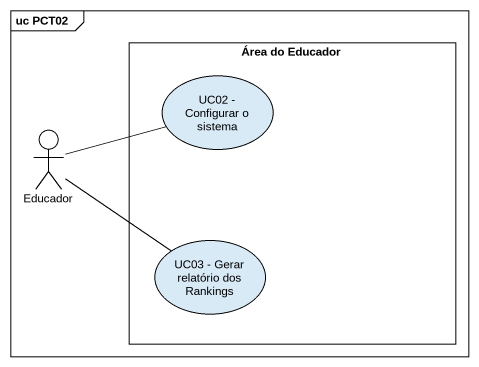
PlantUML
@startuml
mainframe uc PCT02
rectangle "Área do Educador" as Área_do_Educador {
  usecase "UC02 - Configurar o sistema" as UC02_Configurar_o_sistema
  usecase "UC03 - Gerar relatório dos Rankings" as UC03_Gerar_relatório_dos
}
actor Educador
Educador -right- UC02_Configurar_o_sistema
Educador -- UC03_Gerar_relatório_dos
@enduml
